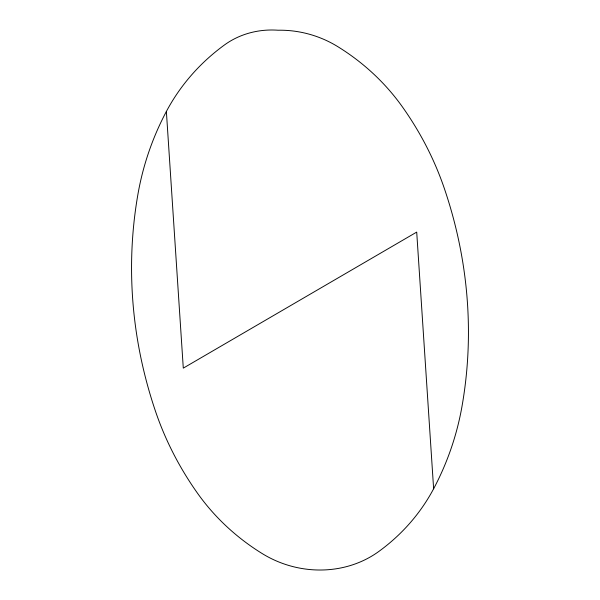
<?xml version="1.0" encoding="UTF-8"?>
<svg xmlns="http://www.w3.org/2000/svg" width="600" height="600" viewBox="0 0 600 600"><rect width="100%" height="100%" fill="white"/><g stroke="black" fill="none" stroke-linecap="round" stroke-linejoin="round"><path stroke-width="0.9" d="M433.627 488.76L416.707 232.095L183.292 368.13L166.373 111.465A226.74 206.978 18.9 0 1 224.498 44.94A81.308 74.22 18.9 0 1 278.025 30.225A101.257 92.438 18.9 0 1 337.793 46.65A213.532 194.925 18.9 0 1 402.548 107.078A334.433 305.28 18.9 0 1 444.487 188.895A505.237 461.197 18.9 0 1 462.127 405.63A334.433 305.28 18.9 0 1 433.627 488.76A213.532 194.925 18.9 0 1 378.892 551.408A101.257 92.438 18.9 0 1 262.207 553.575A213.532 194.925 18.9 0 1 197.452 493.147A334.433 305.28 18.9 0 1 155.512 411.33A505.237 461.197 18.9 0 1 137.873 194.595A334.433 305.28 18.9 0 1 166.373 111.465"/></g></svg>
